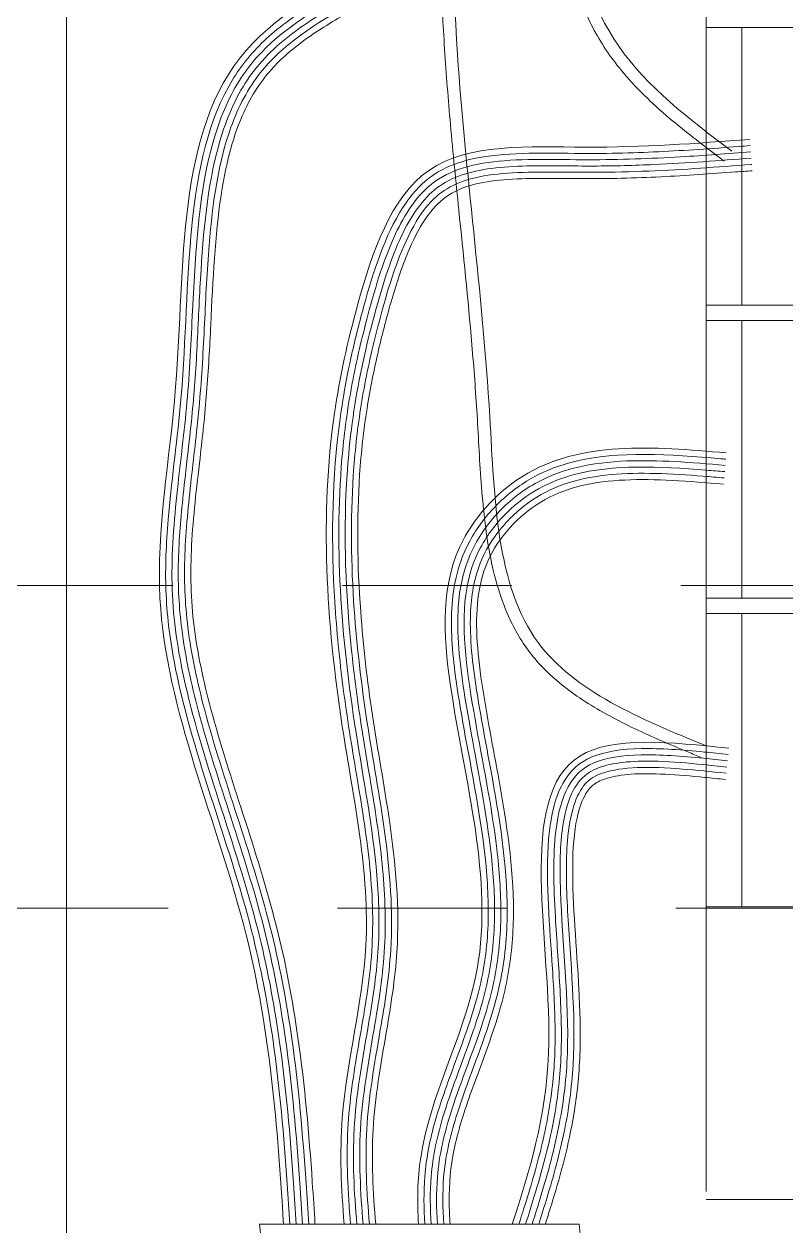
# Model space of a CAD drawing. Header units: inches. Extents: x 245672 to 1592568, y 1207716 to 2415717.
# Drawn here: x 612674.207 to 612674.657, y 1207757.483 to 1207758.193 of the extents above; entities that cross this region are included whole.
import ezdxf

# ---------------------------------------------------------------- set-up
doc = ezdxf.new("R2010")
doc.units = ezdxf.units.IN
doc.header["$MEASUREMENT"] = 0
doc.linetypes.add('DUONGKHUAT', pattern=[2.7, 2, -0.7])
doc.layers.add('A', color=7, linetype='Continuous', lineweight=18)
doc.layers.add('KHUNG 1', color=7, linetype='Continuous', lineweight=15)

# ---------------------------------------------------------------- blocks, each defined once
blk = doc.blocks.new('CT MONG TRU')
at = {"color": 7}
for p, q in [((-16.175, 1793.129), (-0.752, 1793.129)), ((-14.42, 1793.129), (-14.42, 1779.462)), ((-16.175, 1779.462), (-0.752, 1779.462)), ((-16.175, 1778.71), (-0.752, 1778.71)), ((-14.42, 1765.043), (-14.42, 1778.71)), ((-16.175, 1765.043), (-0.752, 1765.043)), ((-16.175, 1764.29), (-0.752, 1764.29)), ((-14.42, 1749.851), (-14.42, 1764.29)), ((-16.175, 1749.851), (17.68, 1749.851))]:
    blk.add_line(p, q, dxfattribs=at)
at = {"color": 7, "linetype": 'DUONGKHUAT', "lineweight": 5, "ltscale": 0.03}
for p, q in [((-67.412, 1765.667), (67.412, 1765.667)), ((-67.658, 1749.777), (67.658, 1749.777))]:
    blk.add_line(p, q, dxfattribs=at)
at = {"color": 7}
for points, knots in [([(-16.411, 1757.197), (-16.632, 1757.288), (-16.854, 1757.379), (-17.518, 1757.655), (-17.961, 1757.841), (-19.277, 1758.413), (-20.139, 1758.814), (-21.755, 1759.692), (-22.512, 1760.168), (-23.671, 1761.087), (-24.111, 1761.496), (-24.746, 1762.221), (-24.971, 1762.514), (-25.377, 1763.126), (-25.559, 1763.445), (-26.219, 1764.768), (-26.548, 1765.856), (-27.008, 1768.128), (-27.139, 1769.313), (-27.326, 1771.7), (-27.38, 1772.902), (-27.523, 1775.24), (-27.61, 1776.387), (-27.898, 1779.781), (-28.128, 1781.979), (-28.495, 1785.564), (-28.636, 1786.964), (-28.872, 1789.593), (-28.971, 1790.821), (-29.128, 1793.295), (-29.187, 1794.539), (-29.31, 1798.287), (-29.322, 1800.808), (-29.244, 1805.161), (-29.182, 1806.989), (-29.033, 1810.121), (-28.958, 1811.425), (-28.799, 1813.866), (-28.716, 1815.004), (-28.446, 1818.439), (-28.239, 1820.721), (-28.055, 1824.046), (-28.014, 1825.1), (-27.99, 1827.23), (-28.008, 1828.306), (-28.106, 1830.078), (-28.163, 1830.778), (-28.388, 1832.785), (-28.608, 1834.097), (-29.384, 1837.951), (-30.06, 1840.502), (-31.283, 1845.625), (-31.83, 1848.199), (-32.154, 1851.603), (-32.201, 1852.417), (-32.219, 1853.85), (-32.205, 1854.468), (-32.133, 1855.702), (-32.076, 1856.317), (-31.855, 1858.16), (-31.641, 1859.385), (-31.222, 1861.427), (-31.038, 1862.246), (-30.682, 1863.765), (-30.513, 1864.464), (-30.198, 1865.772), (-30.053, 1866.381), (-29.76, 1867.603), (-29.611, 1868.215), (-29.149, 1870.049), (-28.819, 1871.267), (-28.151, 1873.352), (-27.836, 1874.23), (-27.2, 1875.755), (-26.895, 1876.409), (-26.273, 1877.586), (-25.965, 1878.113), (-25.34, 1879.066), (-25.03, 1879.495), (-24.377, 1880.326), (-24.035, 1880.729), (-22.968, 1881.906), (-22.207, 1882.649), (-20.852, 1883.896), (-20.268, 1884.41), (-19.159, 1885.376), (-18.634, 1885.829), (-17.081, 1887.187), (-16.069, 1888.1), (-14.754, 1889.297), (-14.448, 1889.576), (-14.142, 1889.855)], [0, 0, 0, 0, 2.138768, 2.138768, 6.416303, 6.416303, 14.971375, 14.971375, 23.33926, 23.33926, 29.13657, 29.13657, 32.701546, 32.701546, 36.266522, 36.266522, 47.033748, 47.033748, 57.800975, 57.800975, 68.568201, 68.568201, 79.335427, 79.335427, 100.869879, 100.869879, 114.814637, 114.814637, 127.008418, 127.008418, 139.2022, 139.2022, 163.589764, 163.589764, 181.142049, 181.142049, 193.652713, 193.652713, 204.581772, 204.581772, 226.696617, 226.696617, 237.022606, 237.022606, 247.626169, 247.626169, 254.570512, 254.570512, 267.581867, 267.581867, 292.739412, 292.739412, 317.896957, 317.896957, 325.782176, 325.782176, 331.7476, 331.7476, 337.713024, 337.713024, 349.643871, 349.643871, 357.640562, 357.640562, 364.466838, 364.466838, 370.394058, 370.394058, 376.321279, 376.321279, 388.175719, 388.175719, 397.032093, 397.032093, 403.936498, 403.936498, 409.786451, 409.786451, 414.830725, 414.830725, 419.874998, 419.874998, 429.963545, 429.963545, 437.347168, 437.347168, 443.989338, 443.989338, 457.273679, 457.273679, 461.312993, 461.312993, 461.312993, 461.312993]), ([(-15.289, 1786.559), (-15.473, 1786.699), (-15.658, 1786.839), (-16.212, 1787.26), (-16.581, 1787.543), (-17.675, 1788.406), (-18.387, 1789.001), (-19.471, 1790.039), (-19.871, 1790.457), (-20.519, 1791.223), (-20.778, 1791.56), (-21.259, 1792.261), (-21.479, 1792.624), (-22.083, 1793.741), (-22.41, 1794.526), (-23.22, 1797.03), (-23.495, 1798.842), (-23.71, 1802.537), (-23.651, 1804.421), (-23.422, 1807.706), (-23.279, 1809.12), (-22.976, 1811.894), (-22.814, 1813.255), (-22.568, 1815.613), (-22.475, 1816.618), (-22.346, 1818.472), (-22.305, 1819.323), (-22.278, 1820.839), (-22.282, 1821.504), (-22.322, 1822.839), (-22.358, 1823.509), (-22.507, 1825.524), (-22.663, 1826.873), (-23.122, 1829.982), (-23.457, 1831.742), (-24.069, 1834.547), (-24.317, 1835.599), (-24.835, 1837.695), (-25.103, 1838.74), (-25.667, 1840.927), (-25.962, 1842.07), (-26.437, 1843.992), (-26.624, 1844.769), (-26.977, 1846.332), (-27.142, 1847.118), (-27.572, 1849.497), (-27.772, 1851.11), (-27.806, 1853.565), (-27.776, 1854.374), (-27.63, 1855.833), (-27.536, 1856.477), (-27.274, 1857.781), (-27.107, 1858.44), (-26.671, 1859.749), (-26.397, 1860.397), (-25.718, 1861.589), (-25.312, 1862.133), (-24.666, 1862.726), (-24.503, 1862.859), (-24.162, 1863.102), (-23.984, 1863.211), (-23.437, 1863.507), (-23.052, 1863.66), (-22.256, 1863.9), (-21.845, 1863.988), (-20.537, 1864.187), (-19.61, 1864.22), (-18.352, 1864.232), (-18.023, 1864.232), (-17.695, 1864.232)], [0, 0, 0, 0, 2.16922, 2.16922, 6.507661, 6.507661, 15.184543, 15.184543, 20.674306, 20.674306, 24.720609, 24.720609, 28.766911, 28.766911, 36.859517, 36.859517, 53.683379, 53.683379, 70.507241, 70.507241, 83.811702, 83.811702, 97.116163, 97.116163, 107.127167, 107.127167, 115.659235, 115.659235, 122.303099, 122.303099, 128.946964, 128.946964, 142.234694, 142.234694, 159.538725, 159.538725, 169.999556, 169.999556, 180.460388, 180.460388, 191.915076, 191.915076, 199.669874, 199.669874, 207.424672, 207.424672, 222.934269, 222.934269, 230.431956, 230.431956, 236.268697, 236.268697, 242.105439, 242.105439, 248.213083, 248.213083, 254.320728, 254.320728, 256.237975, 256.237975, 258.155222, 258.155222, 261.989715, 261.989715, 265.824209, 265.824209, 273.936049, 273.936049, 276.819005, 276.819005, 276.819005, 276.819005]), ([(-36.983, 1734.22), (-37.274, 1739.001), (-38.083, 1749.46), (-44.323, 1762.85), (-41.518, 1777.278), (-42.539, 1791.279), (-31.711, 1796.667), (-25.114, 1800.219), (-18.381, 1801.288), (-14.508, 1801.784), (-12.582, 1802.03)], [0.503742, 0.503742, 0.503742, 0.503742, 5.141448, 10.666719, 14.03683, 19.505589, 22.20069, 24.933421, 26.839774, 28.7257, 28.7257, 28.7257, 28.7257]), ([(-36.673, 1734.22), (-36.713, 1734.882), (-36.755, 1735.545), (-36.96, 1738.558), (-37.164, 1740.908), (-37.758, 1745.062), (-38.095, 1746.869), (-39.699, 1753.18), (-41.557, 1757.585), (-42.588, 1763.114), (-42.73, 1764.264), (-42.812, 1766.569), (-42.759, 1767.729), (-42.509, 1770.711), (-42.251, 1772.558), (-41.542, 1779.94), (-41.987, 1786.092), (-39.246, 1791.019), (-38.714, 1791.725), (-37.413, 1792.995), (-36.653, 1793.566), (-34.86, 1794.72), (-33.803, 1795.287), (-31.778, 1796.339), (-30.823, 1796.835), (-28.948, 1797.794), (-28.019, 1798.254), (-26.038, 1799.132), (-24.985, 1799.539), (-22.188, 1800.359), (-20.382, 1800.656), (-16.556, 1801.21), (-14.55, 1801.466), (-12.543, 1801.723)], [0.497677, 0.497677, 0.497677, 0.497677, 1.139406, 1.139406, 3.418219, 3.418219, 5.182769, 5.182769, 9.620477, 9.620477, 10.790616, 10.790616, 11.960756, 11.960756, 13.750279, 13.750279, 18.821091, 18.821091, 19.773905, 19.773905, 20.726719, 20.726719, 21.848192, 21.848192, 22.85754, 22.85754, 23.866888, 23.866888, 24.99268, 24.99268, 26.760229, 26.760229, 28.7257, 28.7257, 28.7257, 28.7257]), ([(-36.363, 1734.22), (-36.403, 1734.888), (-36.445, 1735.557), (-36.651, 1738.579), (-36.856, 1740.936), (-37.452, 1745.112), (-37.792, 1746.934), (-39.336, 1753.008), (-41.035, 1757.141), (-42.233, 1762.733), (-42.44, 1764.241), (-42.501, 1767.274), (-42.375, 1768.815), (-42.054, 1771.793), (-41.87, 1773.216), (-41.601, 1776.177), (-41.534, 1777.699), (-41.313, 1782.234), (-41.139, 1785.219), (-40.057, 1788.816), (-39.626, 1789.809), (-38.6, 1791.363), (-38.061, 1791.972), (-36.778, 1793.093), (-36.044, 1793.607), (-34.281, 1794.689), (-33.222, 1795.24), (-31.105, 1796.339), (-30.058, 1796.886), (-28.001, 1797.916), (-26.982, 1798.398), (-25.002, 1799.194), (-24.044, 1799.515), (-22.058, 1800.023), (-21.033, 1800.218), (-18.756, 1800.589), (-17.501, 1800.76), (-15.005, 1801.096), (-13.758, 1801.256), (-12.508, 1801.416), (-12.506, 1801.416), (-12.504, 1801.416)], [0.49162, 0.49162, 0.49162, 0.49162, 1.138715, 1.138715, 3.416144, 3.416144, 5.184642, 5.184642, 9.344335, 9.344335, 10.903794, 10.903794, 12.463253, 12.463253, 13.824867, 13.824867, 15.186482, 15.186482, 17.909711, 17.909711, 19.079243, 19.079243, 19.981315, 19.981315, 20.883387, 20.883387, 21.99937, 21.99937, 23.115354, 23.115354, 24.231337, 24.231337, 25.255565, 25.255565, 26.279794, 26.279794, 27.501673, 27.501673, 28.723553, 28.723553, 28.7257, 28.7257, 28.7257, 28.7257]), ([(-36.053, 1734.22), (-36.094, 1734.894), (-36.136, 1735.569), (-36.343, 1738.6), (-36.547, 1740.963), (-37.146, 1745.16), (-37.488, 1746.995), (-38.881, 1752.475), (-40.249, 1756.01), (-41.531, 1760.834), (-41.822, 1762.187), (-42.127, 1764.581), (-42.182, 1765.623), (-42.141, 1767.746), (-42.055, 1768.826), (-41.816, 1771.164), (-41.655, 1772.425), (-41.4, 1774.872), (-41.313, 1776.05), (-41.185, 1778.408), (-41.137, 1779.592), (-40.935, 1783.082), (-40.726, 1785.328), (-39.875, 1788.433), (-39.449, 1789.48), (-38.306, 1791.276), (-37.587, 1792.034), (-35.794, 1793.43), (-34.744, 1794.06), (-32.771, 1795.133), (-31.872, 1795.593), (-30.11, 1796.507), (-29.241, 1796.955), (-27.527, 1797.796), (-26.676, 1798.188), (-24.752, 1798.96), (-23.674, 1799.307), (-21.416, 1799.842), (-20.243, 1800.042), (-17.391, 1800.474), (-15.711, 1800.691), (-13.514, 1800.975), (-12.989, 1801.042), (-12.464, 1801.109)], [0.485573, 0.485573, 0.485573, 0.485573, 1.13802, 1.13802, 3.414061, 3.414061, 5.184313, 5.184313, 8.724816, 8.724816, 10.125795, 10.125795, 11.222473, 11.222473, 12.319151, 12.319151, 13.537156, 13.537156, 14.597177, 14.597177, 15.657199, 15.657199, 17.777242, 17.777242, 19.023676, 19.023676, 20.224892, 20.224892, 21.426108, 21.426108, 22.362912, 22.362912, 23.299716, 23.299716, 24.23652, 24.23652, 25.404339, 25.404339, 26.572158, 26.572158, 28.211804, 28.211804, 28.7257, 28.7257, 28.7257, 28.7257]), ([(-35.743, 1734.22), (-35.784, 1734.9), (-35.827, 1735.581), (-36.034, 1738.622), (-36.238, 1740.991), (-36.839, 1745.204), (-37.183, 1747.049), (-38.583, 1752.562), (-39.95, 1756.095), (-41.229, 1760.901), (-41.521, 1762.259), (-41.84, 1764.791), (-41.883, 1765.969), (-41.792, 1768.4), (-41.667, 1769.648), (-41.386, 1772.139), (-41.231, 1773.378), (-41.005, 1775.95), (-40.934, 1777.267), (-40.808, 1779.874), (-40.748, 1781.167), (-40.472, 1784.542), (-40.176, 1786.537), (-39.205, 1789.241), (-38.735, 1790.139), (-37.628, 1791.525), (-37.054, 1792.069), (-34.973, 1793.65), (-33.174, 1794.572), (-30.01, 1796.208), (-28.673, 1796.911), (-26.265, 1798.033), (-25.186, 1798.477), (-23.165, 1799.119), (-22.226, 1799.346), (-20.278, 1799.725), (-19.275, 1799.879), (-16.381, 1800.3), (-14.481, 1800.539), (-12.532, 1800.788), (-12.478, 1800.795), (-12.425, 1800.802)], [0.479533, 0.479533, 0.479533, 0.479533, 1.137324, 1.137324, 3.411971, 3.411971, 5.180653, 5.180653, 8.718016, 8.718016, 10.136331, 10.136331, 11.398179, 11.398179, 12.660027, 12.660027, 13.831709, 13.831709, 15.003391, 15.003391, 16.175073, 16.175073, 18.166721, 18.166721, 19.364975, 19.364975, 20.282117, 20.282117, 22.173328, 22.173328, 23.62696, 23.62696, 24.832735, 24.832735, 25.824412, 25.824412, 26.816089, 26.816089, 28.673495, 28.673495, 28.7257, 28.7257, 28.7257, 28.7257]), ([(-35.432, 1734.22), (-35.474, 1734.906), (-35.517, 1735.594), (-35.725, 1738.643), (-35.93, 1741.018), (-36.532, 1745.247), (-36.877, 1747.099), (-38.282, 1752.642), (-39.647, 1756.171), (-40.923, 1760.952), (-41.216, 1762.309), (-41.55, 1764.971), (-41.58, 1766.284), (-41.432, 1769.034), (-41.266, 1770.458), (-40.973, 1772.99), (-40.853, 1774.067), (-40.678, 1776.274), (-40.618, 1777.394), (-40.457, 1780.718), (-40.357, 1782.897), (-39.837, 1786.313), (-39.509, 1787.644), (-38.642, 1789.649), (-38.179, 1790.399), (-37.106, 1791.599), (-36.545, 1792.087), (-35.239, 1793.025), (-34.504, 1793.471), (-32.808, 1794.419), (-31.827, 1794.92), (-29.894, 1795.921), (-28.948, 1796.412), (-26.796, 1797.461), (-25.607, 1797.987), (-23.18, 1798.812), (-21.922, 1799.105), (-19.266, 1799.58), (-17.892, 1799.772), (-15.152, 1800.143), (-13.776, 1800.317), (-12.396, 1800.494), (-12.391, 1800.494), (-12.386, 1800.495)], [0.473501, 0.473501, 0.473501, 0.473501, 1.136624, 1.136624, 3.409873, 3.409873, 5.17565, 5.17565, 8.707206, 8.707206, 10.137374, 10.137374, 11.567542, 11.567542, 12.997711, 12.997711, 13.992591, 13.992591, 14.987472, 14.987472, 16.977234, 16.977234, 18.443527, 18.443527, 19.548667, 19.548667, 20.415254, 20.415254, 21.281841, 21.281841, 22.308472, 22.308472, 23.335103, 23.335103, 24.681511, 24.681511, 26.02792, 26.02792, 27.374328, 27.374328, 28.720737, 28.720737, 28.7257, 28.7257, 28.7257, 28.7257]), ([(-33.993, 1734.22), (-34.144, 1735.97), (-34.347, 1740.566), (-32.099, 1748.691), (-34.665, 1760.179), (-35.299, 1771.048), (-33.31, 1780.013), (-30.734, 1787.659), (-21.772, 1787.041), (-16.639, 1787.431), (-14.023, 1787.63)], [0.921875, 0.921875, 0.921875, 0.921875, 2.616986, 5.380881, 8.886218, 13.866848, 15.649185, 18.044169, 20.564531, 23.184674, 23.184674, 23.184674, 23.184674]), ([(-33.682, 1734.22), (-33.819, 1735.795), (-33.895, 1737.361), (-33.74, 1740.271), (-33.527, 1741.627), (-33.061, 1744.359), (-32.811, 1745.732), (-32.545, 1748.57), (-32.572, 1750.029), (-32.833, 1752.933), (-33.059, 1754.382), (-33.533, 1757.241), (-33.776, 1758.651), (-34.163, 1761.483), (-34.317, 1762.905), (-34.626, 1767.158), (-34.627, 1769.98), (-34.191, 1774.113), (-33.967, 1775.472), (-33.484, 1777.678), (-33.276, 1778.511), (-32.569, 1781.091), (-31.993, 1782.909), (-30.687, 1784.925), (-30.198, 1785.472), (-29.042, 1786.261), (-28.361, 1786.517), (-26.125, 1787.002), (-24.369, 1786.957), (-21.22, 1786.924), (-19.842, 1786.956), (-17.174, 1787.085), (-15.877, 1787.179), (-14.391, 1787.291), (-14.195, 1787.306), (-14, 1787.321)], [0.913204, 0.913204, 0.913204, 0.913204, 2.446259, 2.446259, 3.784329, 3.784329, 5.122399, 5.122399, 6.528932, 6.528932, 7.935466, 7.935466, 9.303196, 9.303196, 10.670927, 10.670927, 13.406389, 13.406389, 14.796484, 14.796484, 15.622413, 15.622413, 17.274273, 17.274273, 18.064907, 18.064907, 18.85554, 18.85554, 20.406888, 20.406888, 21.697906, 21.697906, 22.988923, 22.988923, 23.184674, 23.184674, 23.184674, 23.184674]), ([(-33.371, 1734.22), (-33.509, 1735.8), (-33.586, 1737.367), (-33.415, 1740.539), (-33.117, 1742.183), (-32.633, 1745.02), (-32.441, 1746.194), (-32.254, 1748.576), (-32.265, 1749.767), (-32.517, 1753.32), (-32.965, 1755.659), (-33.721, 1760.33), (-34.013, 1762.676), (-34.298, 1767.348), (-34.297, 1769.668), (-34.007, 1773.045), (-33.865, 1774.134), (-33.48, 1776.311), (-33.237, 1777.4), (-32.594, 1779.883), (-32.185, 1781.332), (-31.202, 1783.608), (-30.675, 1784.492), (-29.602, 1785.548), (-29.122, 1785.853), (-27.985, 1786.301), (-27.339, 1786.443), (-25.214, 1786.697), (-23.575, 1786.627), (-20.414, 1786.625), (-18.901, 1786.682), (-16.263, 1786.839), (-15.118, 1786.926), (-13.977, 1787.012)], [0.904441, 0.904441, 0.904441, 0.904441, 2.449935, 2.449935, 4.083226, 4.083226, 5.217112, 5.217112, 6.350999, 6.350999, 8.618771, 8.618771, 10.886544, 10.886544, 13.154317, 13.154317, 14.265102, 14.265102, 15.375886, 15.375886, 16.70509, 16.70509, 17.760934, 17.760934, 18.465077, 18.465077, 19.169221, 19.169221, 20.605332, 20.605332, 22.041443, 22.041443, 23.184674, 23.184674, 23.184674, 23.184674]), ([(-33.061, 1734.22), (-33.2, 1735.805), (-33.276, 1737.373), (-33.106, 1740.508), (-32.81, 1742.143), (-32.298, 1745.144), (-32.08, 1746.498), (-31.93, 1749.243), (-31.989, 1750.611), (-32.263, 1753.315), (-32.474, 1754.654), (-32.922, 1757.347), (-33.153, 1758.699), (-33.527, 1761.411), (-33.679, 1762.768), (-33.993, 1766.827), (-34.013, 1769.522), (-33.623, 1773.772), (-33.367, 1775.362), (-32.837, 1777.71), (-32.654, 1778.435), (-32.249, 1779.929), (-32.025, 1780.687), (-31.365, 1782.552), (-30.875, 1783.602), (-29.675, 1785.16), (-28.997, 1785.629), (-27.141, 1786.21), (-25.997, 1786.308), (-23.78, 1786.342), (-22.734, 1786.313), (-20.699, 1786.32), (-19.709, 1786.347), (-17.098, 1786.464), (-15.521, 1786.585), (-13.953, 1786.704)], [0.895598, 0.895598, 0.895598, 0.895598, 2.453266, 2.453266, 4.088777, 4.088777, 5.37654, 5.37654, 6.664303, 6.664303, 7.952066, 7.952066, 9.271396, 9.271396, 10.590726, 10.590726, 13.229385, 13.229385, 14.889145, 14.889145, 15.613531, 15.613531, 16.337916, 16.337916, 17.48008, 17.48008, 18.622243, 18.622243, 19.764407, 19.764407, 20.689381, 20.689381, 21.614355, 21.614355, 23.184674, 23.184674, 23.184674, 23.184674]), ([(-32.75, 1734.22), (-32.89, 1735.81), (-32.967, 1737.378), (-32.797, 1740.474), (-32.503, 1742.1), (-31.998, 1745.061), (-31.785, 1746.378), (-31.586, 1749.654), (-31.737, 1751.57), (-32.245, 1755.321), (-32.591, 1757.161), (-33.152, 1760.821), (-33.369, 1762.651), (-33.659, 1766.701), (-33.688, 1768.916), (-33.474, 1772.186), (-33.356, 1773.276), (-33.019, 1775.44), (-32.802, 1776.516), (-32.363, 1778.325), (-32.174, 1779.046), (-31.758, 1780.492), (-31.527, 1781.21), (-30.984, 1782.591), (-30.667, 1783.247), (-30.013, 1784.252), (-29.694, 1784.623), (-28.992, 1785.196), (-28.604, 1785.408), (-27.152, 1785.915), (-25.828, 1786.013), (-23.509, 1786.026), (-22.579, 1786.003), (-20.76, 1786.011), (-19.872, 1786.034), (-17.265, 1786.141), (-15.605, 1786.268), (-13.95, 1786.393), (-13.94, 1786.394), (-13.93, 1786.395)], [0.886675, 0.886675, 0.886675, 0.886675, 2.455778, 2.455778, 4.092964, 4.092964, 5.335891, 5.335891, 7.123416, 7.123416, 8.910942, 8.910942, 10.698467, 10.698467, 12.882141, 12.882141, 14.004036, 14.004036, 15.12593, 15.12593, 15.830337, 15.830337, 16.534744, 16.534744, 17.286251, 17.286251, 17.919255, 17.919255, 18.552259, 18.552259, 19.879596, 19.879596, 20.703286, 20.703286, 21.526977, 21.526977, 23.174358, 23.174358, 23.184674, 23.184674, 23.184674, 23.184674]), ([(-32.439, 1734.22), (-32.58, 1735.813), (-32.657, 1737.38), (-32.488, 1740.435), (-32.197, 1742.051), (-31.696, 1744.994), (-31.485, 1746.296), (-31.258, 1749.827), (-31.464, 1751.995), (-32.025, 1755.852), (-32.346, 1757.57), (-32.858, 1760.98), (-33.058, 1762.684), (-33.35, 1766.657), (-33.381, 1768.921), (-33.159, 1772.226), (-33.039, 1773.307), (-32.72, 1775.335), (-32.531, 1776.285), (-32.107, 1778.084), (-31.885, 1778.941), (-31.386, 1780.651), (-31.105, 1781.492), (-30.506, 1782.869), (-30.2, 1783.435), (-29.548, 1784.332), (-29.21, 1784.658), (-28.497, 1785.111), (-28.125, 1785.269), (-27.225, 1785.509), (-26.706, 1785.59), (-24.993, 1785.741), (-23.657, 1785.707), (-20.976, 1785.69), (-19.669, 1785.725), (-17.149, 1785.847), (-15.928, 1785.934), (-14.45, 1786.045), (-14.178, 1786.066), (-13.906, 1786.086)], [0.877671, 0.877671, 0.877671, 0.877671, 2.457167, 2.457167, 4.095279, 4.095279, 5.314293, 5.314293, 7.316474, 7.316474, 8.988394, 8.988394, 10.660315, 10.660315, 12.904801, 12.904801, 14.029068, 14.029068, 15.02641, 15.02641, 15.867456, 15.867456, 16.708502, 16.708502, 17.416769, 17.416769, 18.125036, 18.125036, 18.716365, 18.716365, 19.307694, 19.307694, 20.509332, 20.509332, 21.71097, 21.71097, 22.912608, 22.912608, 23.184674, 23.184674, 23.184674, 23.184674]), ([(-30.335, 1734.22), (-30.405, 1735.329), (-30.357, 1739.491), (-25.706, 1747.749), (-28.64, 1757.879), (-29.461, 1766.992), (-24.033, 1772.951), (-18.78, 1772.502), (-15.181, 1772.195)], [1.29396, 1.29396, 1.29396, 1.29396, 2.368348, 5.361276, 9.858002, 12.226349, 13.726046, 16.987828, 16.987828, 16.987828, 16.987828]), ([(-30.024, 1734.22), (-30.075, 1735.01), (-30.083, 1735.792), (-29.954, 1737.485), (-29.773, 1738.39), (-29.254, 1740.204), (-28.925, 1741.111), (-28.164, 1743.172), (-27.729, 1744.329), (-27.134, 1746.574), (-26.974, 1747.657), (-26.869, 1749.828), (-26.918, 1750.919), (-27.245, 1754.211), (-27.707, 1756.429), (-28.321, 1759.882), (-28.529, 1761.104), (-28.748, 1763.507), (-28.753, 1764.683), (-28.401, 1766.509), (-28.167, 1767.2), (-27.456, 1768.51), (-26.987, 1769.126), (-25.908, 1770.198), (-25.303, 1770.653), (-24.028, 1771.347), (-23.353, 1771.596), (-20.467, 1772.305), (-17.978, 1772.122), (-15.371, 1771.9), (-15.289, 1771.893), (-15.207, 1771.886)], [1.287603, 1.287603, 1.287603, 1.287603, 2.063818, 2.063818, 2.99231, 2.99231, 3.920802, 3.920802, 5.09525, 5.09525, 6.158428, 6.158428, 7.221607, 7.221607, 9.347964, 9.347964, 10.490299, 10.490299, 11.632634, 11.632634, 12.382423, 12.382423, 13.132211, 13.132211, 13.877373, 13.877373, 14.622534, 14.622534, 16.913629, 16.913629, 16.987828, 16.987828, 16.987828, 16.987828]), ([(-29.714, 1734.22), (-29.765, 1735.012), (-29.774, 1735.79), (-29.634, 1737.588), (-29.407, 1738.609), (-28.768, 1740.679), (-28.365, 1741.723), (-27.606, 1743.801), (-27.246, 1744.835), (-26.756, 1746.956), (-26.628, 1748.03), (-26.568, 1750.174), (-26.631, 1751.248), (-26.981, 1754.475), (-27.429, 1756.631), (-28.072, 1760.252), (-28.317, 1761.713), (-28.454, 1764.508), (-28.336, 1765.829), (-27.572, 1767.745), (-27.134, 1768.44), (-26.046, 1769.677), (-25.405, 1770.21), (-24.044, 1771.012), (-23.316, 1771.289), (-21.767, 1771.665), (-20.945, 1771.76), (-18.551, 1771.858), (-16.904, 1771.721), (-15.234, 1771.578)], [1.280574, 1.280574, 1.280574, 1.280574, 2.067848, 2.067848, 3.14185, 3.14185, 4.215852, 4.215852, 5.247215, 5.247215, 6.278579, 6.278579, 7.309942, 7.309942, 9.372668, 9.372668, 10.74211, 10.74211, 12.111551, 12.111551, 12.952098, 12.952098, 13.792645, 13.792645, 14.633191, 14.633191, 15.473738, 15.473738, 16.987828, 16.987828, 16.987828, 16.987828]), ([(-29.403, 1734.22), (-29.455, 1735.012), (-29.464, 1735.786), (-29.32, 1737.621), (-29.068, 1738.695), (-28.36, 1740.904), (-27.916, 1742.029), (-27.144, 1744.193), (-26.81, 1745.234), (-26.386, 1747.362), (-26.289, 1748.437), (-26.275, 1750.573), (-26.353, 1751.639), (-26.732, 1754.831), (-27.174, 1756.949), (-27.925, 1761.212), (-28.256, 1763.353), (-27.902, 1765.982), (-27.701, 1766.702), (-27.017, 1768.062), (-26.537, 1768.708), (-25.499, 1769.724), (-24.973, 1770.12), (-23.873, 1770.734), (-23.29, 1770.96), (-20.767, 1771.632), (-18.513, 1771.535), (-15.856, 1771.32), (-15.559, 1771.295), (-15.26, 1771.27)], [1.273351, 1.273351, 1.273351, 1.273351, 2.070625, 2.070625, 3.228244, 3.228244, 4.385863, 4.385863, 5.397063, 5.397063, 6.408262, 6.408262, 7.419462, 7.419462, 9.441861, 9.441861, 11.46426, 11.46426, 12.307812, 12.307812, 13.151363, 13.151363, 13.854255, 13.854255, 14.557148, 14.557148, 16.717016, 16.717016, 16.987828, 16.987828, 16.987828, 16.987828]), ([(-29.093, 1734.22), (-29.145, 1735.008), (-29.154, 1735.775), (-29.019, 1737.509), (-28.796, 1738.495), (-28.16, 1740.541), (-27.751, 1741.596), (-26.961, 1743.769), (-26.576, 1744.899), (-26.082, 1747.239), (-25.974, 1748.422), (-25.966, 1751.947), (-26.357, 1754.272), (-27.018, 1757.896), (-27.274, 1759.215), (-27.68, 1761.817), (-27.819, 1763.088), (-27.742, 1765.161), (-27.599, 1765.994), (-27.057, 1767.372), (-26.702, 1767.958), (-25.813, 1769.03), (-25.284, 1769.506), (-24.158, 1770.258), (-23.564, 1770.53), (-22.277, 1770.931), (-21.585, 1771.055), (-19.457, 1771.251), (-17.918, 1771.174), (-15.976, 1771.02), (-15.632, 1770.991), (-15.286, 1770.961)], [1.266395, 1.266395, 1.266395, 1.266395, 2.070435, 2.070435, 3.161841, 3.161841, 4.253248, 4.253248, 5.344654, 5.344654, 6.436061, 6.436061, 8.632796, 8.632796, 9.881265, 9.881265, 11.129734, 11.129734, 12.100686, 12.100686, 12.875985, 12.875985, 13.651284, 13.651284, 14.426583, 14.426583, 15.201882, 15.201882, 16.674076, 16.674076, 16.987828, 16.987828, 16.987828, 16.987828]), ([(-28.783, 1734.22), (-28.807, 1734.589), (-28.823, 1734.951), (-28.834, 1736.208), (-28.76, 1737.047), (-28.403, 1738.768), (-28.125, 1739.649), (-27.475, 1741.484), (-27.106, 1742.431), (-26.427, 1744.403), (-26.119, 1745.438), (-25.742, 1747.549), (-25.661, 1748.611), (-25.664, 1751.821), (-25.991, 1753.946), (-26.656, 1757.663), (-26.982, 1759.285), (-27.451, 1762.441), (-27.569, 1763.951), (-27.278, 1765.902), (-27.103, 1766.504), (-26.535, 1767.65), (-26.14, 1768.2), (-25.2, 1769.172), (-24.664, 1769.586), (-23.543, 1770.206), (-22.944, 1770.427), (-21.635, 1770.737), (-20.927, 1770.823), (-18.685, 1770.93), (-17.03, 1770.799), (-15.313, 1770.653)], [1.259315, 1.259315, 1.259315, 1.259315, 1.640448, 1.640448, 2.603678, 2.603678, 3.566907, 3.566907, 4.530136, 4.530136, 5.493365, 5.493365, 6.456595, 6.456595, 8.445193, 8.445193, 9.977975, 9.977975, 11.510757, 11.510757, 12.294705, 12.294705, 13.078654, 13.078654, 13.862602, 13.862602, 14.646551, 14.646551, 15.430499, 15.430499, 16.987828, 16.987828, 16.987828, 16.987828]), ([(-25.716, 1734.22), (-24.87, 1736.884), (-22.643, 1743.864), (-26.535, 1758.87), (-17.924, 1757.957), (-15.059, 1757.653)], [1.852732, 1.852732, 1.852732, 1.852732, 4.623242, 9.379559, 11.750759, 11.750759, 11.750759, 11.750759]), ([(-25.391, 1734.22), (-25.328, 1734.42), (-25.265, 1734.618), (-24.885, 1735.823), (-24.579, 1736.829), (-24.069, 1738.886), (-23.863, 1739.936), (-23.635, 1741.991), (-23.595, 1742.985), (-23.63, 1745.053), (-23.695, 1746.121), (-23.908, 1749.307), (-24.071, 1751.41), (-23.841, 1754.252), (-23.626, 1755.205), (-22.898, 1756.52), (-22.449, 1756.949), (-21.156, 1757.494), (-20.316, 1757.615), (-18.413, 1757.654), (-17.351, 1757.573), (-15.872, 1757.428), (-15.482, 1757.386), (-15.092, 1757.345)], [1.885437, 1.885437, 1.885437, 1.885437, 2.092388, 2.092388, 3.141384, 3.141384, 4.162292, 4.162292, 5.019045, 5.019045, 5.875797, 5.875797, 7.589303, 7.589303, 8.678923, 8.678923, 9.595144, 9.595144, 10.511364, 10.511364, 11.427585, 11.427585, 11.750759, 11.750759, 11.750759, 11.750759]), ([(-25.064, 1734.22), (-24.924, 1734.663), (-24.786, 1735.105), (-24.256, 1736.839), (-23.893, 1738.151), (-23.471, 1740.526), (-23.355, 1741.542), (-23.277, 1743.69), (-23.314, 1744.82), (-23.443, 1747.091), (-23.532, 1748.234), (-23.685, 1750.887), (-23.722, 1752.356), (-23.472, 1754.447), (-23.276, 1755.189), (-22.67, 1756.303), (-22.285, 1756.678), (-21.114, 1757.18), (-20.305, 1757.305), (-18.44, 1757.344), (-17.383, 1757.265), (-15.905, 1757.12), (-15.515, 1757.078), (-15.124, 1757.037)], [1.918413, 1.918413, 1.918413, 1.918413, 2.37808, 2.37808, 3.713281, 3.713281, 4.627163, 4.627163, 5.541046, 5.541046, 6.454928, 6.454928, 7.745538, 7.745538, 8.665912, 8.665912, 9.586285, 9.586285, 10.506659, 10.506659, 11.427033, 11.427033, 11.750759, 11.750759, 11.750759, 11.750759]), ([(-24.739, 1734.22), (-24.593, 1734.684), (-24.448, 1735.148), (-23.955, 1736.774), (-23.63, 1737.959), (-23.186, 1740.296), (-23.048, 1741.433), (-22.915, 1745.235), (-23.261, 1748.109), (-23.386, 1751.812), (-23.367, 1752.926), (-23.121, 1754.547), (-22.947, 1755.136), (-22.5, 1755.976), (-22.254, 1756.258), (-21.655, 1756.632), (-21.332, 1756.757), (-20.522, 1756.939), (-20.046, 1756.993), (-18.263, 1757.054), (-16.724, 1756.895), (-15.157, 1756.729)], [1.950827, 1.950827, 1.950827, 1.950827, 2.431927, 2.431927, 3.62382, 3.62382, 4.63802, 4.63802, 6.810311, 6.810311, 7.86083, 7.86083, 8.652361, 8.652361, 9.373, 9.373, 9.913307, 9.913307, 10.453614, 10.453614, 11.750759, 11.750759, 11.750759, 11.750759]), ([(-24.414, 1734.22), (-24.277, 1734.658), (-24.14, 1735.097), (-23.685, 1736.599), (-23.384, 1737.685), (-22.944, 1739.852), (-22.792, 1740.925), (-22.576, 1744.499), (-22.86, 1747.216), (-23.061, 1750.907), (-23.085, 1752.097), (-22.946, 1753.769), (-22.84, 1754.354), (-22.537, 1755.3), (-22.345, 1755.647), (-21.904, 1756.139), (-21.641, 1756.31), (-20.802, 1756.585), (-20.226, 1756.673), (-18.899, 1756.726), (-18.141, 1756.692), (-16.646, 1756.575), (-15.922, 1756.499), (-15.19, 1756.421)], [1.98309, 1.98309, 1.98309, 1.98309, 2.437143, 2.437143, 3.52105, 3.52105, 4.479596, 4.479596, 6.531645, 6.531645, 7.599736, 7.599736, 8.308645, 8.308645, 9.017555, 9.017555, 9.726464, 9.726464, 10.435373, 10.435373, 11.144283, 11.144283, 11.750759, 11.750759, 11.750759, 11.750759]), ([(-24.09, 1734.22), (-23.97, 1734.603), (-23.85, 1734.987), (-23.325, 1736.714), (-22.943, 1738.106), (-22.534, 1740.558), (-22.426, 1741.542), (-22.352, 1743.604), (-22.381, 1744.67), (-22.547, 1747.862), (-22.753, 1749.986), (-22.74, 1752.707), (-22.675, 1753.545), (-22.423, 1754.712), (-22.274, 1755.108), (-21.981, 1755.605), (-21.852, 1755.753), (-21.532, 1755.995), (-21.327, 1756.097), (-20.719, 1756.272), (-20.321, 1756.339), (-18.872, 1756.446), (-17.593, 1756.354), (-15.898, 1756.185), (-15.561, 1756.149), (-15.222, 1756.113)], [2.014985, 2.014985, 2.014985, 2.014985, 2.411, 2.411, 3.780778, 3.780778, 4.62478, 4.62478, 5.468783, 5.468783, 7.156788, 7.156788, 8.053679, 8.053679, 8.731802, 8.731802, 9.260014, 9.260014, 9.788226, 9.788226, 10.316438, 10.316438, 11.469859, 11.469859, 11.750759, 11.750759, 11.750759, 11.750759])]:
    blk.add_open_spline(points, degree=3, knots=knots, dxfattribs=at)
for points in [[(-16.175, 1757.769), (-24.444, 1762.855), (-26.826, 1773.962), (-28.414, 1791.813), (-28.017, 1816.011), (-27.62, 1831.482), (-31.59, 1854.093), (-29.605, 1865.597), (-24.841, 1878.688), (-17.695, 1885.828), (-13.725, 1889.398)], [(-14.916, 1787.053), (-20.474, 1792.21), (-22.856, 1806.887), (-21.665, 1820.771), (-23.65, 1835.449), (-26.032, 1844.969), (-26.826, 1856.87), (-24.047, 1862.423), (-17.695, 1863.613)]]:
    blk.add_spline(points, degree=3, dxfattribs=at)
at = {"layer": 'A', "linetype": 'Continuous', "ltscale": 16}
for p, q in [((-16.175, 1735.827), (-16.175, 1821.949)), ((-16.175, 1735.432), (17.68, 1735.432)), ((-22.422, 1734.22), (-38.172, 1734.22))]:
    blk.add_line(p, q, dxfattribs=at)
blk.add_lwpolyline([(-36.491, 1719.942), (-47.67, 1719.942), (-47.67, 1876.897), (12.582, 1876.897)], dxfattribs=at)
blk.add_lwpolyline([(-36.491, 1719.942), (-47.67, 1719.942), (-47.67, 1876.897), (12.582, 1876.897)], dxfattribs=at)
for points, knots in [([(-39.855, 1664.595), (-36.346, 1686.582), (-34.515, 1697.134), (-35.734, 1714.279), (-37.408, 1727.974), (-38.172, 1734.22)], [13.955223, 13.955223, 13.955223, 13.955223, 52.083292, 142.012488, 217.420351, 217.420351, 217.420351, 217.420351]), ([(-22.422, 1734.22), (-21.772, 1727.25), (-20.573, 1714.399), (-20.514, 1697.917), (-21.26, 1688.505), (-24.26, 1667.318)], [0, 0, 0, 0, 83.729008, 154.367285, 196.744028, 196.744028, 196.744028, 196.744028])]:
    blk.add_open_spline(points, degree=3, knots=knots, dxfattribs=at)

msp = doc.modelspace()

# ---------------------------------------------------------------- block references
at = {"layer": 'KHUNG 1', "color": 200, "xscale": 0.01199999998882411, "yscale": 0.01199999998882411, "zscale": 0.01199999998882411}
msp.add_blockref('CT MONG TRU', (612674.80425, 1207736.67308), dxfattribs=at)

doc.saveas('drawing.dxf')
